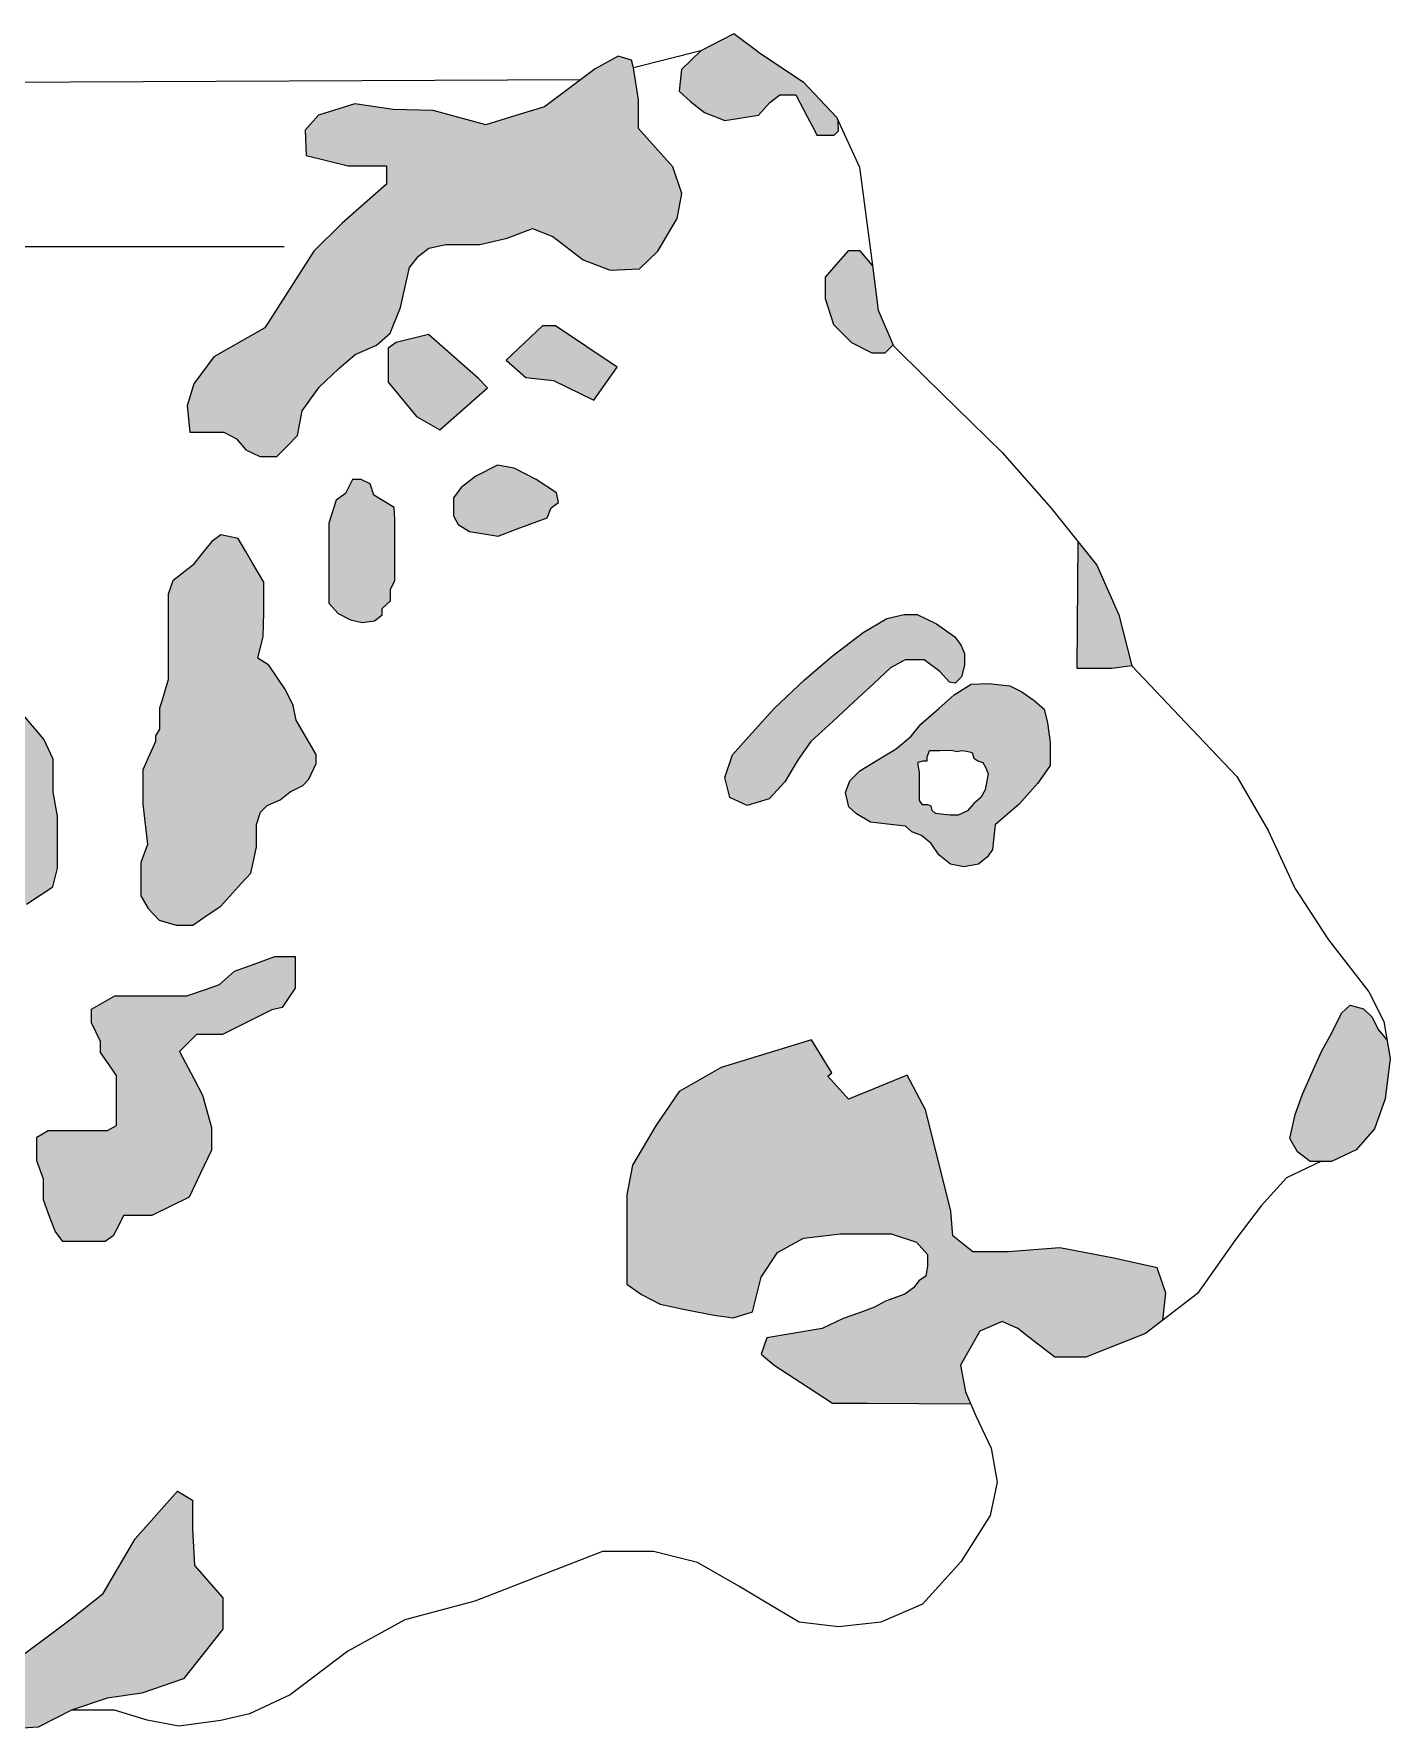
# Model space of a CAD drawing. Header units: inches. Extents: x 155 to 361, y 91 to 381.
# Drawn here: x 345.967 to 347.313, y 305.492 to 307.175 of the extents above; entities that cross this region are included whole.
import ezdxf

# ---------------------------------------------------------------- set-up
doc = ezdxf.new("R2010")
doc.units = ezdxf.units.IN
doc.header["$MEASUREMENT"] = 0
doc.layers.add('çziigi', color=10, linetype='Continuous')

msp = doc.modelspace()

# ---------------------------------------------------------------- hatches: boundary and pattern name
at = {"layer": 'çziigi'}
h = msp.add_hatch(color=256, dxfattribs=at)
h.dxf.hatch_style = 1
h.paths.add_polyline_path([(346.6097, 307.1395), (346.6289, 307.1581), (346.6615, 307.1749), (346.685, 307.1573), (346.7305, 307.1274), (346.7634, 307.0922), (346.7651, 307.0884), (346.7653, 307.0787), (346.761, 307.0743), (346.7545, 307.0743), (346.7441, 307.0743), (346.7412, 307.0799), (346.7348, 307.0921), (346.7231, 307.1143), (346.7072, 307.1143), (346.6973, 307.1069), (346.686, 307.0942), (346.6526, 307.0888), (346.6325, 307.097), (346.6188, 307.1073), (346.6072, 307.1182)])
h = msp.add_hatch(color=256, dxfattribs=at)
h.dxf.hatch_style = 1
h.paths.add_polyline_path([(346.3169, 307.0257), (346.3169, 307.0439), (346.2786, 307.0439), (346.2372, 307.0542), (346.236, 307.0793), (346.2493, 307.0941), (346.2855, 307.1055), (346.3233, 307.0998), (346.3631, 307.0988), (346.4154, 307.0845), (346.4451, 307.094), (346.4735, 307.1025), (346.524, 307.1403), (346.5466, 307.1529), (346.5601, 307.1488), (346.562, 307.1412), (346.5671, 307.1096), (346.5671, 307.0809), (346.583, 307.0628), (346.601, 307.043), (346.61, 307.0164), (346.6053, 306.9917), (346.586, 306.9591), (346.5678, 306.9418), (346.5389, 306.9404), (346.5121, 306.9506), (346.4818, 306.9738), (346.4617, 306.9819), (346.4366, 306.972), (346.4095, 306.9658), (346.3756, 306.9658), (346.3588, 306.9621), (346.3487, 306.9542), (346.3395, 306.9431), (346.3348, 306.9213), (346.3308, 306.9033), (346.3205, 306.8779), (346.3069, 306.8659), (346.2856, 306.8567), (346.2695, 306.8429), (346.25, 306.8241), (346.2331, 306.8009), (346.2285, 306.7763), (346.2181, 306.7657), (346.2079, 306.7553), (346.1911, 306.7553), (346.1771, 306.7619), (346.168, 306.7731), (346.1552, 306.7795), (346.1217, 306.7795), (346.1191, 306.8056), (346.1254, 306.8277), (346.1455, 306.8545), (346.1959, 306.8831), (346.2448, 306.9593), (346.2729, 306.9869)])
h = msp.add_hatch(color=256, dxfattribs=at)
h.dxf.hatch_style = 1
h.paths.add_polyline_path([(346.7522, 306.9123), (346.7606, 306.8864), (346.7785, 306.8686), (346.7986, 306.8582), (346.8119, 306.8582), (346.8195, 306.866), (346.8049, 306.9008), (346.7991, 306.945), (346.7871, 306.9595), (346.775, 306.9595), (346.7629, 306.9457), (346.7522, 306.9335)])
h = msp.add_hatch(color=256, dxfattribs=at)
h.dxf.hatch_style = 1
h.paths.add_polyline_path([(346.4716, 306.8852), (346.4846, 306.8852), (346.5458, 306.8442), (346.5225, 306.8114), (346.4827, 306.8308), (346.4551, 306.8339), (346.4357, 306.851)])
h.paths.add_polyline_path([(346.3183, 306.8291), (346.3183, 306.8629), (346.3264, 306.8687), (346.3585, 306.8764), (346.4081, 306.833), (346.4172, 306.8236), (346.3697, 306.7818), (346.3465, 306.7951)])
h = msp.add_hatch(color=256, dxfattribs=at)
h.dxf.hatch_style = 1
h.paths.add_polyline_path([(346.3832, 306.7144), (346.3908, 306.7246), (346.4056, 306.7358), (346.4271, 306.7468), (346.4436, 306.744), (346.4652, 306.7327), (346.4855, 306.7195), (346.4874, 306.7098), (346.4803, 306.7044), (346.4764, 306.6944), (346.4465, 306.6835), (346.4275, 306.6765), (346.3993, 306.681), (346.3881, 306.6878), (346.3832, 306.6966), (346.3832, 306.7042)])
h.paths.add_polyline_path([(346.2597, 306.6547), (346.2597, 306.6702), (346.2597, 306.6893), (346.2667, 306.712), (346.2761, 306.7188), (346.2831, 306.7327), (346.2916, 306.7327), (346.3005, 306.7284), (346.3042, 306.7171), (346.3243, 306.7047), (346.3251, 306.6928), (346.3251, 306.6769), (346.3251, 306.6557), (346.3251, 306.6416), (346.3251, 306.632), (346.3209, 306.6238), (346.3209, 306.6122), (346.3125, 306.6044), (346.3125, 306.5984), (346.3048, 306.5924), (346.2927, 306.5905), (346.2811, 306.5934), (346.2688, 306.5995), (346.2597, 306.6099), (346.2597, 306.6362)])
h.paths.add_polyline_path([(346.0876, 306.4782), (346.0916, 306.4847), (346.0916, 306.4917), (346.0916, 306.4984), (346.0916, 306.5057), (346.0937, 306.5126), (346.0958, 306.5196), (346.1, 306.5337), (346.1, 306.5442), (346.1, 306.5576), (346.1, 306.5723), (346.1, 306.5984), (346.1, 306.6189), (346.1046, 306.632), (346.1122, 306.638), (346.1245, 306.6477), (346.1341, 306.6597), (346.1433, 306.6711), (346.1523, 306.6776), (346.1696, 306.6741), (346.1772, 306.6612), (346.1836, 306.6502), (346.1951, 306.6308), (346.1951, 306.6007), (346.1943, 306.5768), (346.1891, 306.5551), (346.2001, 306.5482), (346.2165, 306.5237), (346.224, 306.5083), (346.227, 306.4937), (346.2354, 306.4794), (346.2471, 306.4595), (346.2471, 306.4508), (346.2397, 306.4353), (346.2339, 306.4289), (346.2212, 306.4226), (346.2113, 306.4147), (346.1983, 306.409), (346.1916, 306.4025), (346.1879, 306.39), (346.1879, 306.3796), (346.1879, 306.3679), (346.1851, 306.3555), (346.1821, 306.342), (346.1728, 306.3318), (346.164, 306.3221), (346.1522, 306.3092), (346.1398, 306.3007), (346.1246, 306.2903), (346.108, 306.2903), (346.091, 306.2952), (346.0801, 306.3069), (346.0731, 306.3194), (346.0731, 306.3358), (346.0731, 306.3525), (346.0796, 306.3704), (346.0749, 306.4103), (346.0749, 306.4297), (346.0749, 306.4369), (346.0749, 306.4444), (346.0776, 306.4503), (346.08, 306.4557), (346.0833, 306.4631), (346.0876, 306.4725)])
h.paths.add_polyline_path([(345.897, 306.4072), (345.897, 306.4324), (345.9013, 306.4803), (345.8963, 306.5127), (345.8995, 306.5309), (345.9157, 306.5341), (345.9389, 306.5192), (345.9766, 306.475), (345.9861, 306.4551), (345.9861, 306.4224), (345.9903, 306.3985), (345.9903, 306.3469), (345.9856, 306.3282), (345.9596, 306.311), (345.9359, 306.3205), (345.9185, 306.3354), (345.9008, 306.3651)])
h.paths.add_polyline_path([(346.0329, 306.1639), (346.0329, 306.1749), (346.0239, 306.1933), (346.0239, 306.2069), (346.0471, 306.2201), (346.0835, 306.2201), (346.1187, 306.2201), (346.1371, 306.2265), (346.1511, 306.2313), (346.1659, 306.2445), (346.1843, 306.2513), (346.2059, 306.2592), (346.2199, 306.2592), (346.2263, 306.2592), (346.2263, 306.2405), (346.2263, 306.2277), (346.2187, 306.2165), (346.2133, 306.2084), (346.2031, 306.2061), (346.1539, 306.1817), (346.1283, 306.1817), (346.1115, 306.1649), (346.1259, 306.1373), (346.1341, 306.1214), (346.1431, 306.0893), (346.1431, 306.0668), (346.1323, 306.044), (346.121, 306.0202), (346.1035, 306.0116), (346.0839, 306.0021), (346.0671, 306.0021), (346.0559, 306.0021), (346.0503, 305.9912), (346.0455, 305.982), (346.0375, 305.9764), (346.007, 305.9764), (345.9954, 305.9764), (345.9878, 305.9864), (345.9814, 306.0036), (345.9762, 306.0177), (345.9762, 306.038), (345.9698, 306.0564), (345.9698, 306.0797), (345.981, 306.0865), (346.0038, 306.0865), (346.0239, 306.0865), (346.0399, 306.0865), (346.0487, 306.0913), (346.0487, 306.1033), (346.0487, 306.1181), (346.0487, 306.1285), (346.0487, 306.1409), (346.0391, 306.1549)])
h.paths.add_polyline_path([(345.9801, 305.5839), (346.0052, 305.6026), (346.0357, 305.627), (346.0672, 305.681), (346.1092, 305.7284), (346.1243, 305.7194), (346.1243, 305.6911), (346.1261, 305.6548), (346.1543, 305.6227), (346.1543, 305.5915), (346.1154, 305.5423), (346.0741, 305.5281), (346.0396, 305.5231), (346.0043, 305.511), (345.9712, 305.4942), (345.9398, 305.4923), (345.9168, 305.4969), (345.9062, 305.5115), (345.9111, 305.5299), (345.9317, 305.5478), (345.9546, 305.5649)])
h = msp.add_hatch(color=256, dxfattribs=at)
h.dxf.hatch_style = 1
h.paths.add_polyline_path([(347.0032, 306.6709), (347.0218, 306.6475), (347.0437, 306.5984), (347.0566, 306.5475), (347.0368, 306.5449), (347.0024, 306.5449)])
h = msp.add_hatch(color=256, dxfattribs=at)
h.dxf.hatch_style = 1
h.paths.add_polyline_path([(346.7901, 306.5807), (346.8135, 306.5947), (346.8305, 306.5987), (346.8435, 306.5987), (346.8626, 306.5894), (346.8808, 306.5764), (346.8872, 306.5678), (346.8905, 306.5598), (346.8905, 306.5483), (346.8874, 306.5368), (346.8813, 306.5306), (346.8758, 306.5314), (346.8659, 306.5421), (346.8505, 306.5535), (346.8317, 306.5535), (346.8171, 306.5456), (346.8005, 306.5302), (346.7806, 306.5118), (346.7597, 306.4925), (346.7381, 306.4725), (346.7254, 306.4548), (346.7122, 306.4326), (346.6968, 306.4155), (346.6747, 306.4091), (346.6577, 306.4169), (346.6526, 306.4367), (346.6601, 306.4593), (346.6795, 306.4809), (346.7019, 306.5057), (346.7317, 306.5339), (346.7591, 306.5572)])
h = msp.add_hatch(color=256, dxfattribs=at)
h.dxf.hatch_style = 1
h.paths.add_polyline_path([(346.8649, 306.5053), (346.8802, 306.5187), (346.897, 306.5293), (346.9145, 306.5302), (346.9354, 306.5277), (346.9473, 306.5218), (346.9597, 306.5132), (346.9697, 306.5047), (346.9728, 306.491), (346.9756, 306.472), (346.9756, 306.4487), (346.9633, 306.4312), (346.9448, 306.4104), (346.9263, 306.3944), (346.9211, 306.3899), (346.9184, 306.3653), (346.9133, 306.3579), (346.9044, 306.3509), (346.8898, 306.348), (346.8767, 306.3509), (346.865, 306.36), (346.8574, 306.3714), (346.848, 306.3793), (346.8382, 306.383), (346.8321, 306.3884), (346.8141, 306.3905), (346.7971, 306.3925), (346.7834, 306.4007), (346.7756, 306.4078), (346.7724, 306.422), (346.7767, 306.4336), (346.7867, 306.4435), (346.8045, 306.4543), (346.8227, 306.4653), (346.8377, 306.4778), (346.8473, 306.4899)])
h.paths.add_polyline_path([(346.9086, 306.4518), (346.9039, 306.4535), (346.8999, 306.4559), (346.8982, 306.4615), (346.8926, 306.4631), (346.8875, 306.4636), (346.8832, 306.4625), (346.8772, 306.4638), (346.8661, 306.4636), (346.8606, 306.4636), (346.8558, 306.4636), (346.8551, 306.4615), (346.8536, 306.4574), (346.8536, 306.4534), (346.8496, 306.4534), (346.8446, 306.452), (346.8446, 306.4492), (346.8459, 306.442), (346.8459, 306.4377), (346.8459, 306.4303), (346.8459, 306.4214), (346.8459, 306.4141), (346.8489, 306.4097), (346.8541, 306.4097), (346.8574, 306.4083), (346.8586, 306.4041), (346.8618, 306.401), (346.867, 306.4004), (346.8764, 306.3993), (346.8844, 306.3993), (346.8934, 306.4038), (346.8998, 306.4111), (346.9067, 306.417), (346.9109, 306.4245), (346.9126, 306.4336), (346.9139, 306.4405), (346.9118, 306.4465)], flags=16)
h = msp.add_hatch(color=256, dxfattribs=at)
h.dxf.hatch_style = 1
h.paths.add_polyline_path([(347.2374, 306.148), (347.2451, 306.1655), (347.2552, 306.1833), (347.2649, 306.2028), (347.2735, 306.2108), (347.2865, 306.2072), (347.2951, 306.1988), (347.3011, 306.1867), (347.3098, 306.1763), (347.313, 306.1579), (347.3082, 306.118), (347.2974, 306.088), (347.2793, 306.0673), (347.2548, 306.0558), (347.2337, 306.0558), (347.2211, 306.0654), (347.2134, 306.0784), (347.2186, 306.1024), (347.226, 306.1226)])
h = msp.add_hatch(color=256, dxfattribs=at)
h.dxf.hatch_style = 1
h.paths.add_polyline_path([(346.6944, 305.8807), (346.7179, 305.8847), (346.7491, 305.89), (346.7702, 305.8997), (346.7863, 305.9055), (346.8013, 305.911), (346.812, 305.917), (346.8313, 305.924), (346.84, 305.9304), (346.8454, 305.9377), (346.852, 305.9419), (346.8539, 305.9522), (346.8539, 305.9633), (346.843, 305.9757), (346.8177, 305.984), (346.7673, 305.984), (346.7307, 305.9794), (346.705, 305.9652), (346.6888, 305.941), (346.68, 305.9064), (346.6609, 305.9004), (346.642, 305.903), (346.6129, 305.9086), (346.5886, 305.9139), (346.5698, 305.9238), (346.5552, 305.934), (346.5552, 305.9503), (346.5552, 305.9986), (346.5552, 306.0226), (346.561, 306.0519), (346.5845, 306.0917), (346.6072, 306.1253), (346.6491, 306.1489), (346.7387, 306.1765), (346.7587, 306.1436), (346.755, 306.1402), (346.7753, 306.1176), (346.7932, 306.1249), (346.8335, 306.1414), (346.8517, 306.107), (346.8626, 306.0636), (346.8769, 306.0065), (346.8791, 305.9818), (346.8989, 305.9659), (346.934, 305.9659), (346.9851, 305.9698), (347.0387, 305.9598), (347.0818, 305.9501), (347.0905, 305.9249), (347.0873, 305.8982), (347.0701, 305.885), (347.011, 305.8613), (346.9803, 305.8613), (346.959, 305.8778), (346.9434, 305.8898), (346.9278, 305.8968), (346.9056, 305.8872), (346.8867, 305.8536), (346.8915, 305.8271), (346.8966, 305.8152), (346.794, 305.8157), (346.7594, 305.8157), (346.728, 305.8362), (346.7015, 305.8534), (346.6887, 305.8644)])

# ---------------------------------------------------------------- linework, layer by layer
for p, q in [((346.6615, 307.1749), (346.6289, 307.1581)), ((346.685, 307.1573), (346.6615, 307.1749)), ((346.5466, 307.1529), (346.524, 307.1403)), ((346.5601, 307.1488), (346.5466, 307.1529)), ((346.562, 307.1412), (346.5601, 307.1488)), ((346.6289, 307.1581), (346.562, 307.1412)), ((346.6289, 307.1581), (346.6097, 307.1395)), ((346.685, 307.1573), (346.7305, 307.1274)), ((346.5093, 307.1294), (343.4915, 307.1154)), ((346.524, 307.1403), (346.4735, 307.1025)), ((346.5671, 307.1096), (346.562, 307.1412)), ((346.6097, 307.1395), (346.6072, 307.1182)), ((346.6072, 307.1182), (346.6188, 307.1073)), ((346.6973, 307.1069), (346.7072, 307.1143)), ((346.7072, 307.1143), (346.7231, 307.1143)), ((346.7231, 307.1143), (346.7348, 307.0921)), ((346.7305, 307.1274), (346.7634, 307.0922)), ((346.2493, 307.0941), (346.236, 307.0793)), ((346.2855, 307.1055), (346.2493, 307.0941)), ((346.3233, 307.0998), (346.2855, 307.1055)), ((346.3631, 307.0988), (346.3233, 307.0998)), ((346.4154, 307.0845), (346.3631, 307.0988)), ((346.4735, 307.1025), (346.4451, 307.094)), ((346.5671, 307.0809), (346.5671, 307.1096)), ((346.6188, 307.1073), (346.6325, 307.097)), ((346.6325, 307.097), (346.6526, 307.0888)), ((346.6526, 307.0888), (346.686, 307.0942)), ((346.686, 307.0942), (346.6973, 307.1069)), ((346.236, 307.0793), (346.2372, 307.0542)), ((346.4451, 307.094), (346.4154, 307.0845)), ((346.583, 307.0628), (346.5671, 307.0809)), ((346.7348, 307.0921), (346.7412, 307.0799)), ((346.7412, 307.0799), (346.7441, 307.0743)), ((346.761, 307.0743), (346.7653, 307.0787)), ((346.7634, 307.0922), (346.7864, 307.0427)), ((346.7653, 307.0787), (346.7651, 307.0884)), ((346.601, 307.043), (346.583, 307.0628)), ((346.7441, 307.0743), (346.7545, 307.0743)), ((346.7545, 307.0743), (346.761, 307.0743)), ((346.2372, 307.0542), (346.2786, 307.0439)), ((346.2786, 307.0439), (346.3169, 307.0439)), ((346.3169, 307.0439), (346.3169, 307.0257)), ((346.61, 307.0164), (346.601, 307.043)), ((346.7864, 307.0427), (346.7939, 306.9852)), ((346.3169, 307.0257), (346.2729, 306.9869)), ((346.6053, 306.9917), (346.61, 307.0164)), ((346.2729, 306.9869), (346.2448, 306.9593)), ((346.4366, 306.972), (346.4617, 306.9819)), ((346.4617, 306.9819), (346.4818, 306.9738)), ((346.586, 306.9591), (346.6053, 306.9917)), ((346.7939, 306.9852), (346.7991, 306.945)), ((346.2152, 306.9634), (345.6726, 306.9634)), ((346.3487, 306.9542), (346.3588, 306.9621)), ((346.3588, 306.9621), (346.3756, 306.9658)), ((346.3756, 306.9658), (346.4095, 306.9658)), ((346.4095, 306.9658), (346.4366, 306.972)), ((346.4818, 306.9738), (346.5121, 306.9506)), ((346.775, 306.9595), (346.7629, 306.9457)), ((346.7871, 306.9595), (346.775, 306.9595)), ((346.7991, 306.945), (346.7871, 306.9595)), ((346.2448, 306.9593), (346.1959, 306.8831)), ((346.3348, 306.9213), (346.3395, 306.9431)), ((346.3395, 306.9431), (346.3487, 306.9542)), ((346.5121, 306.9506), (346.5389, 306.9404)), ((346.5678, 306.9418), (346.586, 306.9591)), ((346.7629, 306.9457), (346.7522, 306.9335)), ((346.7991, 306.945), (346.8049, 306.9008)), ((346.5389, 306.9404), (346.5678, 306.9418)), ((346.7522, 306.9335), (346.7522, 306.9123)), ((346.3308, 306.9033), (346.3348, 306.9213)), ((346.7522, 306.9123), (346.7606, 306.8864)), ((346.3205, 306.8779), (346.3308, 306.9033)), ((346.8049, 306.9008), (346.8199, 306.8652)), ((346.1959, 306.8831), (346.1455, 306.8545)), ((346.3069, 306.8659), (346.3205, 306.8779)), ((346.3585, 306.8764), (346.3264, 306.8687)), ((346.4081, 306.833), (346.3585, 306.8764)), ((346.4716, 306.8852), (346.4357, 306.851)), ((346.4846, 306.8852), (346.4716, 306.8852)), ((346.5458, 306.8442), (346.4846, 306.8852)), ((346.7606, 306.8864), (346.7785, 306.8686)), ((346.2856, 306.8567), (346.3069, 306.8659)), ((346.3264, 306.8687), (346.3183, 306.8629)), ((346.3183, 306.8629), (346.3183, 306.8291)), ((346.7785, 306.8686), (346.7986, 306.8582)), ((346.8119, 306.8582), (346.8193, 306.8658)), ((346.8199, 306.8652), (346.8515, 306.8342)), ((346.1455, 306.8545), (346.1254, 306.8277)), ((346.25, 306.8241), (346.2695, 306.8429)), ((346.2695, 306.8429), (346.2856, 306.8567)), ((346.4357, 306.851), (346.4551, 306.8339)), ((346.5225, 306.8114), (346.5458, 306.8442)), ((346.7986, 306.8582), (346.8119, 306.8582)), ((346.1254, 306.8277), (346.1191, 306.8056)), ((346.3183, 306.8291), (346.3465, 306.7951)), ((346.4172, 306.8236), (346.4081, 306.833)), ((346.4551, 306.8339), (346.4827, 306.8308)), ((346.4827, 306.8308), (346.5225, 306.8114)), ((346.8515, 306.8342), (346.8826, 306.8036)), ((346.2331, 306.8009), (346.25, 306.8241)), ((346.3697, 306.7818), (346.4172, 306.8236)), ((346.1191, 306.8056), (346.1217, 306.7795)), ((346.2285, 306.7763), (346.2331, 306.8009)), ((346.3465, 306.7951), (346.3697, 306.7818)), ((346.8826, 306.8036), (346.9279, 306.7593)), ((346.1217, 306.7795), (346.1552, 306.7795)), ((346.1552, 306.7795), (346.168, 306.7731)), ((346.2181, 306.7657), (346.2285, 306.7763)), ((346.168, 306.7731), (346.1771, 306.7619)), ((346.1771, 306.7619), (346.1911, 306.7553)), ((346.2079, 306.7553), (346.2181, 306.7657)), ((346.9279, 306.7593), (346.9766, 306.7043)), ((346.1911, 306.7553), (346.2079, 306.7553)), ((346.4271, 306.7468), (346.4056, 306.7358)), ((346.4436, 306.744), (346.4271, 306.7468)), ((346.4652, 306.7327), (346.4436, 306.744)), ((346.2831, 306.7327), (346.2761, 306.7188)), ((346.2916, 306.7327), (346.2831, 306.7327)), ((346.3005, 306.7284), (346.2916, 306.7327)), ((346.3042, 306.7171), (346.3005, 306.7284)), ((346.3908, 306.7246), (346.3832, 306.7144)), ((346.4056, 306.7358), (346.3908, 306.7246)), ((346.4855, 306.7195), (346.4652, 306.7327)), ((346.2667, 306.712), (346.2597, 306.6893)), ((346.2761, 306.7188), (346.2667, 306.712)), ((346.3243, 306.7047), (346.3042, 306.7171)), ((346.3832, 306.7144), (346.3832, 306.7042)), ((346.4803, 306.7044), (346.4874, 306.7098)), ((346.4874, 306.7098), (346.4855, 306.7195)), ((346.3251, 306.6928), (346.3243, 306.7047)), ((346.3251, 306.6769), (346.3251, 306.6928)), ((346.3832, 306.7042), (346.3832, 306.6966)), ((346.3832, 306.6966), (346.3881, 306.6878)), ((346.4465, 306.6835), (346.4764, 306.6944)), ((346.4764, 306.6944), (346.4803, 306.7044)), ((346.9766, 306.7043), (347.0218, 306.6475)), ((346.1523, 306.6776), (346.1433, 306.6711)), ((346.1696, 306.6741), (346.1523, 306.6776)), ((346.1772, 306.6612), (346.1696, 306.6741)), ((346.2597, 306.6893), (346.2597, 306.6702)), ((346.3251, 306.6557), (346.3251, 306.6769)), ((346.3881, 306.6878), (346.3993, 306.681)), ((346.3993, 306.681), (346.4275, 306.6765)), ((346.4275, 306.6765), (346.4465, 306.6835)), ((346.1341, 306.6597), (346.1245, 306.6477)), ((346.1433, 306.6711), (346.1341, 306.6597)), ((346.1836, 306.6502), (346.1772, 306.6612)), ((346.2597, 306.6702), (346.2597, 306.6547)), ((347.0024, 306.5449), (347.0032, 306.6709)), ((346.1245, 306.6477), (346.1122, 306.638)), ((346.1951, 306.6308), (346.1836, 306.6502)), ((346.2597, 306.6547), (346.2597, 306.6362)), ((346.3251, 306.6416), (346.3251, 306.6557)), ((346.3251, 306.632), (346.3251, 306.6416)), ((347.0218, 306.6475), (347.0437, 306.5984)), ((346.1046, 306.632), (346.1, 306.6189)), ((346.1122, 306.638), (346.1046, 306.632)), ((346.1951, 306.6007), (346.1951, 306.6308)), ((346.2597, 306.6362), (346.2597, 306.6099)), ((346.3209, 306.6238), (346.3251, 306.632)), ((346.3209, 306.6122), (346.3209, 306.6238)), ((346.1, 306.6189), (346.1, 306.5984)), ((346.2597, 306.6099), (346.2688, 306.5995)), ((346.3125, 306.6044), (346.3209, 306.6122)), ((346.1, 306.5984), (346.1, 306.5723)), ((346.1943, 306.5768), (346.1951, 306.6007)), ((346.2688, 306.5995), (346.2811, 306.5934)), ((346.2811, 306.5934), (346.2927, 306.5905)), ((346.2927, 306.5905), (346.3048, 306.5924)), ((346.3048, 306.5924), (346.3125, 306.5984)), ((346.3125, 306.5984), (346.3125, 306.6044)), ((346.7901, 306.5807), (346.8135, 306.5947)), ((346.8135, 306.5947), (346.8305, 306.5987)), ((346.8305, 306.5987), (346.8435, 306.5987)), ((346.8435, 306.5987), (346.8626, 306.5894)), ((346.8626, 306.5894), (346.8808, 306.5764)), ((347.0437, 306.5984), (347.0566, 306.5475)), ((346.1891, 306.5551), (346.1943, 306.5768)), ((346.7591, 306.5572), (346.7901, 306.5807)), ((346.8808, 306.5764), (346.8872, 306.5678)), ((346.1, 306.5723), (346.1, 306.5576)), ((346.1, 306.5576), (346.1, 306.5442)), ((346.7317, 306.5339), (346.7591, 306.5572)), ((346.8872, 306.5678), (346.8905, 306.5598)), ((346.8905, 306.5598), (346.8905, 306.5483)), ((346.1, 306.5442), (346.1, 306.5337)), ((346.2001, 306.5482), (346.1891, 306.5551)), ((346.2165, 306.5237), (346.2001, 306.5482)), ((346.8171, 306.5456), (346.8005, 306.5302)), ((346.8317, 306.5535), (346.8171, 306.5456)), ((346.8505, 306.5535), (346.8317, 306.5535)), ((346.8659, 306.5421), (346.8505, 306.5535)), ((346.8758, 306.5314), (346.8659, 306.5421)), ((346.8905, 306.5483), (346.8874, 306.5368)), ((347.0368, 306.5449), (347.0024, 306.5449)), ((347.0566, 306.5475), (347.0368, 306.5449)), ((347.0566, 306.5475), (347.1098, 306.4914)), ((346.1, 306.5337), (346.0958, 306.5196)), ((346.224, 306.5083), (346.2165, 306.5237)), ((346.7019, 306.5057), (346.7317, 306.5339)), ((346.8005, 306.5302), (346.7806, 306.5118)), ((346.8813, 306.5306), (346.8758, 306.5314)), ((346.8802, 306.5187), (346.897, 306.5293)), ((346.8874, 306.5368), (346.8813, 306.5306)), ((346.897, 306.5293), (346.9145, 306.5302)), ((346.9145, 306.5302), (346.9354, 306.5277)), ((346.9354, 306.5277), (346.9473, 306.5218)), ((345.9766, 306.475), (345.9389, 306.5192)), ((346.0937, 306.5126), (346.0916, 306.5057)), ((346.0916, 306.5057), (346.0916, 306.4984)), ((346.0958, 306.5196), (346.0937, 306.5126)), ((346.227, 306.4937), (346.224, 306.5083)), ((346.6795, 306.4809), (346.7019, 306.5057)), ((346.7806, 306.5118), (346.7597, 306.4925)), ((346.8473, 306.4899), (346.8649, 306.5053)), ((346.8649, 306.5053), (346.8802, 306.5187)), ((346.9473, 306.5218), (346.9597, 306.5132)), ((346.9597, 306.5132), (346.9697, 306.5047)), ((346.0916, 306.4984), (346.0916, 306.4917)), ((346.0916, 306.4917), (346.0916, 306.4847)), ((346.2354, 306.4794), (346.227, 306.4937)), ((346.7597, 306.4925), (346.7381, 306.4725)), ((346.8377, 306.4778), (346.8473, 306.4899)), ((346.9697, 306.5047), (346.9728, 306.491)), ((346.9728, 306.491), (346.9756, 306.472)), ((347.1098, 306.4914), (347.1607, 306.4377)), ((345.9861, 306.4551), (345.9766, 306.475)), ((346.0876, 306.4725), (346.0833, 306.4631)), ((346.0916, 306.4847), (346.0876, 306.4782)), ((346.0876, 306.4782), (346.0876, 306.4725)), ((346.2471, 306.4595), (346.2354, 306.4794)), ((346.6601, 306.4593), (346.6795, 306.4809)), ((346.7381, 306.4725), (346.7254, 306.4548)), ((346.8227, 306.4653), (346.8377, 306.4778)), ((346.9756, 306.472), (346.9756, 306.4487)), ((345.9861, 306.4224), (345.9861, 306.4551)), ((346.08, 306.4557), (346.0776, 306.4503)), ((346.0833, 306.4631), (346.08, 306.4557)), ((346.2471, 306.4508), (346.2471, 306.4595)), ((346.6526, 306.4367), (346.6601, 306.4593)), ((346.7254, 306.4548), (346.7122, 306.4326)), ((346.8045, 306.4543), (346.8227, 306.4653)), ((346.8536, 306.4574), (346.8551, 306.4615)), ((346.8536, 306.4534), (346.8536, 306.4574)), ((346.8551, 306.4615), (346.8558, 306.4636)), ((346.8558, 306.4636), (346.8606, 306.4636)), ((346.8606, 306.4636), (346.8661, 306.4636)), ((346.8661, 306.4636), (346.8772, 306.4638)), ((346.8772, 306.4638), (346.8832, 306.4625)), ((346.8772, 306.4638), (346.8772, 306.4638)), ((346.8832, 306.4625), (346.8875, 306.4636)), ((346.8875, 306.4636), (346.8926, 306.4631)), ((346.8926, 306.4631), (346.8982, 306.4615)), ((346.8982, 306.4615), (346.8999, 306.4559)), ((346.8999, 306.4559), (346.9039, 306.4535)), ((346.0776, 306.4503), (346.0749, 306.4444)), ((346.0749, 306.4444), (346.0749, 306.4369)), ((346.2397, 306.4353), (346.2471, 306.4508)), ((346.7767, 306.4336), (346.7867, 306.4435)), ((346.7867, 306.4435), (346.8045, 306.4543)), ((346.8446, 306.452), (346.8496, 306.4534)), ((346.8446, 306.4492), (346.8446, 306.452)), ((346.8459, 306.442), (346.8446, 306.4492)), ((346.8459, 306.4377), (346.8459, 306.442)), ((346.8496, 306.4534), (346.8536, 306.4534)), ((346.9039, 306.4535), (346.9086, 306.4518)), ((346.9086, 306.4518), (346.9118, 306.4465)), ((346.9118, 306.4465), (346.9139, 306.4405)), ((346.9139, 306.4405), (346.9126, 306.4336)), ((346.9756, 306.4487), (346.9633, 306.4312)), ((345.9903, 306.3985), (345.9861, 306.4224)), ((346.0749, 306.4369), (346.0749, 306.4297)), ((346.0749, 306.4297), (346.0749, 306.4103)), ((346.2113, 306.4147), (346.2212, 306.4226)), ((346.2212, 306.4226), (346.2339, 306.4289)), ((346.2339, 306.4289), (346.2397, 306.4353)), ((346.6577, 306.4169), (346.6526, 306.4367)), ((346.7122, 306.4326), (346.6968, 306.4155)), ((346.7724, 306.422), (346.7767, 306.4336)), ((346.7756, 306.4078), (346.7724, 306.422)), ((346.8459, 306.4303), (346.8459, 306.4377)), ((346.8459, 306.4214), (346.8459, 306.4303)), ((346.8459, 306.4141), (346.8459, 306.4214)), ((346.9109, 306.4245), (346.9067, 306.417)), ((346.9126, 306.4336), (346.9109, 306.4245)), ((346.9633, 306.4312), (346.9448, 306.4104)), ((347.1607, 306.4377), (347.1918, 306.3843)), ((346.0749, 306.4103), (346.0796, 306.3704)), ((346.1916, 306.4025), (346.1983, 306.409)), ((346.1983, 306.409), (346.2113, 306.4147)), ((346.6747, 306.4091), (346.6577, 306.4169)), ((346.6968, 306.4155), (346.6747, 306.4091)), ((346.7834, 306.4007), (346.7756, 306.4078)), ((346.8489, 306.4097), (346.8459, 306.4141)), ((346.8541, 306.4097), (346.8489, 306.4097)), ((346.8574, 306.4083), (346.8541, 306.4097)), ((346.8586, 306.4041), (346.8574, 306.4083)), ((346.8998, 306.4111), (346.8934, 306.4038)), ((346.9067, 306.417), (346.8998, 306.4111)), ((346.9448, 306.4104), (346.9263, 306.3944)), ((345.9903, 306.3469), (345.9903, 306.3985)), ((346.1879, 306.39), (346.1916, 306.4025)), ((346.1879, 306.3796), (346.1879, 306.39)), ((346.7971, 306.3925), (346.7834, 306.4007)), ((346.8141, 306.3905), (346.7971, 306.3925)), ((346.8321, 306.3884), (346.8141, 306.3905)), ((346.8382, 306.383), (346.8321, 306.3884)), ((346.8618, 306.401), (346.8586, 306.4041)), ((346.867, 306.4004), (346.8618, 306.401)), ((346.8764, 306.3993), (346.867, 306.4004)), ((346.8844, 306.3993), (346.8764, 306.3993)), ((346.8934, 306.4038), (346.8844, 306.3993)), ((346.9211, 306.3899), (346.9184, 306.3653)), ((346.9263, 306.3944), (346.9211, 306.3899)), ((346.1879, 306.3679), (346.1879, 306.3796)), ((346.848, 306.3793), (346.8382, 306.383)), ((346.8574, 306.3714), (346.848, 306.3793)), ((346.865, 306.36), (346.8574, 306.3714)), ((347.1918, 306.3843), (347.2185, 306.327)), ((346.0796, 306.3704), (346.0731, 306.3525)), ((346.1821, 306.342), (346.1851, 306.3555)), ((346.1851, 306.3555), (346.1879, 306.3679)), ((346.8767, 306.3509), (346.865, 306.36)), ((346.9133, 306.3579), (346.9044, 306.3509)), ((346.9184, 306.3653), (346.9133, 306.3579)), ((345.9856, 306.3282), (345.9903, 306.3469)), ((346.0731, 306.3525), (346.0731, 306.3358)), ((346.1728, 306.3318), (346.1821, 306.342)), ((346.8898, 306.348), (346.8767, 306.3509)), ((346.9044, 306.3509), (346.8898, 306.348)), ((345.9596, 306.311), (345.9856, 306.3282)), ((346.0731, 306.3358), (346.0731, 306.3194)), ((346.1522, 306.3092), (346.164, 306.3221)), ((346.164, 306.3221), (346.1728, 306.3318)), ((347.2185, 306.327), (347.2519, 306.2758)), ((346.0731, 306.3194), (346.0801, 306.3069)), ((346.0801, 306.3069), (346.091, 306.2952)), ((346.1398, 306.3007), (346.1522, 306.3092)), ((346.091, 306.2952), (346.108, 306.2903)), ((346.108, 306.2903), (346.1246, 306.2903)), ((346.1246, 306.2903), (346.1398, 306.3007)), ((347.2519, 306.2758), (347.2918, 306.224)), ((346.1843, 306.2513), (346.2059, 306.2592)), ((346.2059, 306.2592), (346.2199, 306.2592)), ((346.2199, 306.2592), (346.2263, 306.2592)), ((346.2263, 306.2592), (346.2263, 306.2405)), ((346.1511, 306.2313), (346.1659, 306.2445)), ((346.1659, 306.2445), (346.1843, 306.2513)), ((346.2263, 306.2405), (346.2263, 306.2277)), ((346.0239, 306.2069), (346.0471, 306.2201)), ((346.0471, 306.2201), (346.0835, 306.2201)), ((346.0835, 306.2201), (346.1187, 306.2201)), ((346.1187, 306.2201), (346.1371, 306.2265)), ((346.1371, 306.2265), (346.1511, 306.2313)), ((346.2263, 306.2277), (346.2187, 306.2165)), ((347.2918, 306.224), (347.3067, 306.1946)), ((346.0239, 306.1933), (346.0239, 306.2069)), ((346.2031, 306.2061), (346.1539, 306.1817)), ((346.2133, 306.2084), (346.2031, 306.2061)), ((346.2187, 306.2165), (346.2133, 306.2084)), ((347.2552, 306.1833), (347.2649, 306.2028)), ((347.2649, 306.2028), (347.2735, 306.2108)), ((347.2735, 306.2108), (347.2865, 306.2072)), ((347.2865, 306.2072), (347.2951, 306.1988)), ((346.0329, 306.1749), (346.0239, 306.1933)), ((347.2951, 306.1988), (347.3011, 306.1867)), ((347.3011, 306.1867), (347.3098, 306.1763)), ((347.3067, 306.1946), (347.313, 306.1579)), ((346.0329, 306.1639), (346.0329, 306.1749)), ((346.1283, 306.1817), (346.1115, 306.1649)), ((346.1539, 306.1817), (346.1283, 306.1817)), ((346.7387, 306.1765), (346.6491, 306.1489)), ((346.7587, 306.1436), (346.7387, 306.1765)), ((347.2451, 306.1655), (347.2552, 306.1833)), ((346.0391, 306.1549), (346.0329, 306.1639)), ((346.0487, 306.1409), (346.0391, 306.1549)), ((346.1115, 306.1649), (346.1259, 306.1373)), ((347.2374, 306.148), (347.2451, 306.1655)), ((347.313, 306.1579), (347.3082, 306.118)), ((346.0487, 306.1285), (346.0487, 306.1409)), ((346.1259, 306.1373), (346.1341, 306.1214)), ((346.6491, 306.1489), (346.6072, 306.1253)), ((346.755, 306.1402), (346.7587, 306.1436)), ((346.7753, 306.1176), (346.755, 306.1402)), ((346.8335, 306.1414), (346.7932, 306.1249)), ((346.8517, 306.107), (346.8335, 306.1414)), ((347.226, 306.1226), (347.2374, 306.148)), ((346.0487, 306.1181), (346.0487, 306.1285)), ((346.1341, 306.1214), (346.1431, 306.0893)), ((346.6072, 306.1253), (346.5845, 306.0917)), ((346.7932, 306.1249), (346.7753, 306.1176)), ((347.2186, 306.1024), (347.226, 306.1226)), ((346.0487, 306.1033), (346.0487, 306.1181)), ((346.0487, 306.0913), (346.0487, 306.1033)), ((346.8626, 306.0636), (346.8517, 306.107)), ((347.2134, 306.0784), (347.2186, 306.1024)), ((347.3082, 306.118), (347.2974, 306.088)), ((345.9698, 306.0797), (345.981, 306.0865)), ((345.981, 306.0865), (346.0038, 306.0865)), ((346.0038, 306.0865), (346.0239, 306.0865)), ((346.0239, 306.0865), (346.0399, 306.0865)), ((346.0399, 306.0865), (346.0487, 306.0913)), ((346.1431, 306.0893), (346.1431, 306.0668)), ((346.5845, 306.0917), (346.561, 306.0519)), ((347.2974, 306.088), (347.2793, 306.0673)), ((345.9698, 306.0564), (345.9698, 306.0797)), ((347.2211, 306.0654), (347.2134, 306.0784)), ((345.9762, 306.038), (345.9698, 306.0564)), ((346.1431, 306.0668), (346.1323, 306.044)), ((346.561, 306.0519), (346.5552, 306.0226)), ((346.8769, 306.0065), (346.8626, 306.0636)), ((347.2443, 306.0558), (347.21, 306.0393)), ((347.2337, 306.0558), (347.2211, 306.0654)), ((347.2548, 306.0558), (347.2337, 306.0558)), ((347.2793, 306.0673), (347.2548, 306.0558)), ((345.9762, 306.0177), (345.9762, 306.038)), ((346.1323, 306.044), (346.121, 306.0202)), ((347.21, 306.0393), (347.185, 306.0118)), ((345.9814, 306.0036), (345.9762, 306.0177)), ((346.121, 306.0202), (346.1035, 306.0116)), ((346.5552, 306.0226), (346.5552, 305.9986)), ((345.9878, 305.9864), (345.9814, 306.0036)), ((346.0559, 306.0021), (346.0503, 305.9912)), ((346.0671, 306.0021), (346.0559, 306.0021)), ((346.0839, 306.0021), (346.0671, 306.0021)), ((346.1035, 306.0116), (346.0839, 306.0021)), ((346.8791, 305.9818), (346.8769, 306.0065)), ((347.185, 306.0118), (347.1598, 305.9787)), ((345.9954, 305.9764), (345.9878, 305.9864)), ((346.0503, 305.9912), (346.0455, 305.982)), ((346.5552, 305.9986), (346.5552, 305.9503)), ((346.7307, 305.9794), (346.7673, 305.984)), ((346.7673, 305.984), (346.8177, 305.984)), ((346.8177, 305.984), (346.843, 305.9757)), ((346.007, 305.9764), (345.9954, 305.9764)), ((346.0375, 305.9764), (346.007, 305.9764)), ((346.0455, 305.982), (346.0375, 305.9764)), ((346.705, 305.9652), (346.7307, 305.9794)), ((346.843, 305.9757), (346.8539, 305.9633)), ((346.8989, 305.9659), (346.8791, 305.9818)), ((346.9851, 305.9698), (346.934, 305.9659)), ((347.0387, 305.9598), (346.9851, 305.9698)), ((347.1598, 305.9787), (347.1218, 305.9246)), ((346.5552, 305.9503), (346.5552, 305.934)), ((346.6888, 305.941), (346.705, 305.9652)), ((346.8539, 305.9522), (346.852, 305.9419)), ((346.8539, 305.9633), (346.8539, 305.9522)), ((346.934, 305.9659), (346.8989, 305.9659)), ((347.0818, 305.9501), (347.0387, 305.9598)), ((347.0905, 305.9249), (347.0818, 305.9501)), ((346.5552, 305.934), (346.5698, 305.9238)), ((346.68, 305.9064), (346.6888, 305.941)), ((346.8454, 305.9377), (346.84, 305.9304)), ((346.852, 305.9419), (346.8454, 305.9377)), ((346.5698, 305.9238), (346.5886, 305.9139)), ((346.812, 305.917), (346.8013, 305.911)), ((346.8313, 305.924), (346.812, 305.917)), ((346.84, 305.9304), (346.8313, 305.924)), ((347.1218, 305.9246), (347.0701, 305.885)), ((347.0873, 305.8982), (347.0905, 305.9249)), ((346.5886, 305.9139), (346.6129, 305.9086)), ((346.6129, 305.9086), (346.642, 305.903)), ((346.642, 305.903), (346.6609, 305.9004)), ((346.6609, 305.9004), (346.68, 305.9064)), ((346.7702, 305.8997), (346.7491, 305.89)), ((346.7863, 305.9055), (346.7702, 305.8997)), ((346.8013, 305.911), (346.7863, 305.9055)), ((346.7179, 305.8847), (346.6944, 305.8807)), ((346.7491, 305.89), (346.7179, 305.8847)), ((346.9056, 305.8872), (346.8867, 305.8536)), ((346.9278, 305.8968), (346.9056, 305.8872)), ((346.9434, 305.8898), (346.9278, 305.8968)), ((346.959, 305.8778), (346.9434, 305.8898)), ((347.0701, 305.885), (347.011, 305.8613)), ((346.6944, 305.8807), (346.6887, 305.8644)), ((346.9803, 305.8613), (346.959, 305.8778)), ((346.6887, 305.8644), (346.7015, 305.8534)), ((346.7015, 305.8534), (346.728, 305.8362)), ((346.8867, 305.8536), (346.8915, 305.8271)), ((347.011, 305.8613), (346.9803, 305.8613)), ((346.728, 305.8362), (346.7594, 305.8157)), ((346.7594, 305.8157), (346.794, 305.8157)), ((346.794, 305.8157), (346.8966, 305.8152)), ((346.8915, 305.8271), (346.9017, 305.8033)), ((346.9017, 305.8033), (346.9169, 305.7711)), ((346.9169, 305.7711), (346.9229, 305.7374)), ((346.9229, 305.7374), (346.916, 305.7044)), ((346.0672, 305.681), (346.1092, 305.7284)), ((346.1092, 305.7284), (346.1243, 305.7194)), ((346.1243, 305.7194), (346.1243, 305.6911)), ((346.916, 305.7044), (346.887, 305.6582)), ((346.0357, 305.627), (346.0672, 305.681)), ((346.1243, 305.6911), (346.1261, 305.6548)), ((346.5311, 305.6686), (346.4775, 305.6478)), ((346.5817, 305.6686), (346.5311, 305.6686)), ((346.6254, 305.6577), (346.5817, 305.6686)), ((346.1261, 305.6548), (346.1543, 305.6227)), ((346.4775, 305.6478), (346.4044, 305.6194)), ((346.6665, 305.6341), (346.6254, 305.6577)), ((346.887, 305.6582), (346.8488, 305.6163)), ((346.6945, 305.6174), (346.6665, 305.6341)), ((346.0052, 305.6026), (346.0357, 305.627)), ((346.1543, 305.6227), (346.1543, 305.5915)), ((346.4044, 305.6194), (346.3351, 305.6007)), ((346.7263, 305.5984), (346.6945, 305.6174)), ((346.8488, 305.6163), (346.8075, 305.5985)), ((345.9801, 305.5839), (346.0052, 305.6026)), ((346.3351, 305.6007), (346.2785, 305.5696)), ((346.7655, 305.5937), (346.7263, 305.5984)), ((346.8075, 305.5985), (346.7655, 305.5937)), ((345.9546, 305.5649), (345.9801, 305.5839)), ((346.1543, 305.5915), (346.1154, 305.5423)), ((346.2785, 305.5696), (346.2213, 305.5262)), ((346.1154, 305.5423), (346.0741, 305.5281)), ((346.0396, 305.5231), (346.0043, 305.511)), ((346.0741, 305.5281), (346.0396, 305.5231)), ((346.2213, 305.5262), (346.1809, 305.5075)), ((346.0043, 305.511), (345.9712, 305.4942)), ((346.0468, 305.511), (346.0043, 305.511)), ((346.0792, 305.5012), (346.0468, 305.511)), ((346.1107, 305.4953), (346.0792, 305.5012)), ((346.1523, 305.5008), (346.1107, 305.4953)), ((346.1809, 305.5075), (346.1523, 305.5008)), ((345.9712, 305.4942), (345.9398, 305.4923))]:
    msp.add_line(p, q, dxfattribs=at)

doc.saveas('drawing.dxf')
